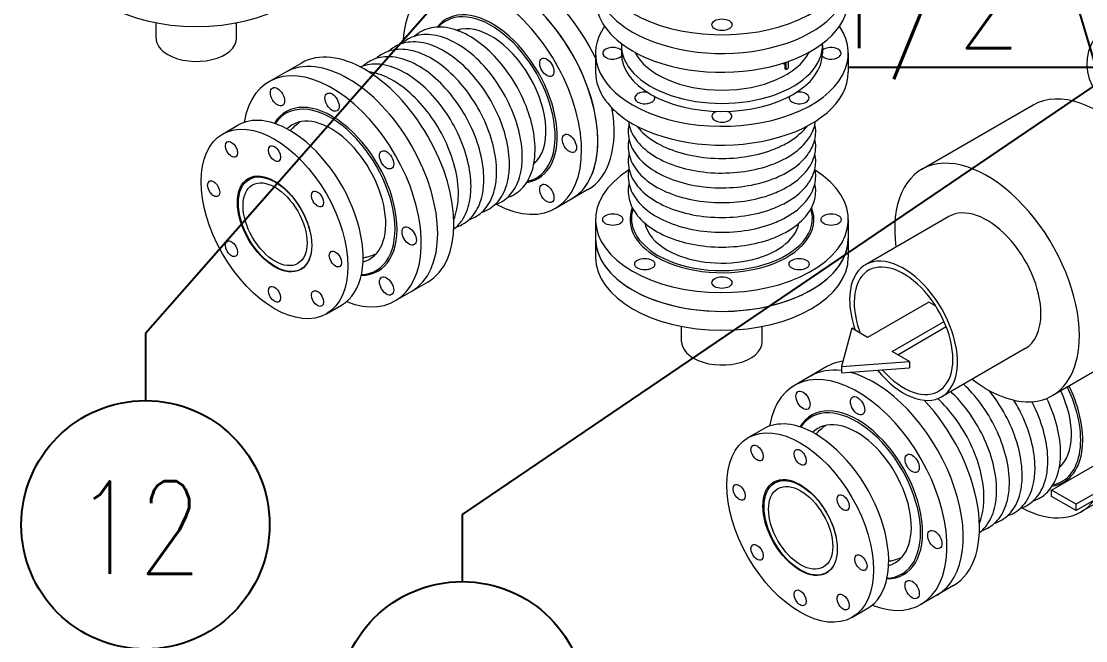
# Model space of a CAD drawing. Header units: millimetres. Extents: x -312439 to 477422, y -331570 to 212570.
# Drawn here: x 345370 to 346809, y 154382 to 155219 of the extents above; entities that cross this region are included whole.
import ezdxf

# ---------------------------------------------------------------- set-up
doc = ezdxf.new("R2010")
doc.units = ezdxf.units.MM
doc.layers.add('ARCONDTEXTO', color=4, linetype='Continuous')
doc.layers.add('TEXTO FORMATO', color=4, linetype='Continuous')
doc.styles.add('ROMAND', font='ROMAND.SHX')
doc.styles.add('ROMANS', font='romans.shx', dxfattribs={"height": 187.5})
doc.dimstyles.new('1-50 (MILIMETRO)', dxfattribs={"dimscale": 0, "dimtxt": 125, "dimasz": 125, "dimexe": 100, "dimexo": 100, "dimgap": 50, "dimtad": 0, "dimdec": 0, "dimzin": 0, "dimdsep": 46, "dimtxsty": 'ROMAND', "dimcen": -390, "dimclrd": 1, "dimclre": 1, "dimclrt": 3, "dimadec": 0, "dimazin": 0, "dimtfac": 1, "dimtdec": 0, "dimtix": 1, "dimtmove": 2, "dimatfit": 2, "dimfxl": 1, "dimtvp": 1, "dimtolj": 1, "dimtzin": 0, "dimarcsym": 0})

msp = doc.modelspace()

# ---------------------------------------------------------------- linework, layer by layer
at = {"color": 5, "linetype": 'Continuous', "lineweight": 0, "extrusion": (4.44089e-16, 0.816497, 0.57735)}
for p, q in [((345552.697, 155196.009), (345552.697, 155216.809)), ((345661.577, 155196.009), (345661.577, 155216.809)), ((345963.964, 155207.967), (345960.717, 155206.092)), ((346181.647, 155186.34), (346181.647, 155175.527)), ((346453.54, 155186.34), (346453.54, 155175.527)), ((346146.742, 155175.527), (346146.742, 155150.127)), ((346488.445, 155175.527), (346488.445, 155150.127)), ((345749.086, 155162.396), (345705.092, 155136.996)), ((346401.545, 155161.043), (346399.943, 155161.968)), ((346402.759, 155161.69), (346402.759, 155154.795)), ((346404.359, 155153.872), (346404.359, 155162.569)), ((346407.208, 155164.214), (346407.208, 155155.517)), ((346404.359, 155153.872), (346402.759, 155154.795)), ((346738.133, 155105.575), (346587.669, 155018.704)), ((345642.675, 155066.455), (345663.287, 155078.355)), ((346066.842, 155029.776), (346063.595, 155027.901)), ((345678.531, 155005.201), (345686.058, 155009.546)), ((346136.444, 154991.472), (346092.45, 154966.072)), ((346624.411, 154955.065), (346511.576, 154889.919)), ((346146.742, 154950.927), (346146.742, 154900.127)), ((346214.715, 154941.252), (346214.715, 154945.001)), ((346420.472, 154941.252), (346420.472, 154945.001)), ((346488.445, 154950.927), (346488.445, 154900.127)), ((345748.525, 154883.967), (345751.445, 154885.653)), ((345919.938, 154866.472), (345875.944, 154841.072)), ((345782.909, 154823.563), (345803.52, 154835.463)), ((346263.154, 154785.827), (346263.154, 154806.627)), ((346372.033, 154785.827), (346372.033, 154806.627)), ((346727.474, 154776.555), (346614.639, 154711.41)), ((346854.226, 154764.883), (346764.216, 154712.916)), ((346459.542, 154752.214), (346415.548, 154726.814)), ((346353.132, 154656.272), (346373.743, 154668.172)), ((346777.299, 154619.594), (346774.052, 154617.719)), ((346388.988, 154595.018), (346396.514, 154599.364)), ((346846.901, 154581.29), (346802.907, 154555.89)), ((346458.982, 154473.785), (346461.901, 154475.47)), ((346630.394, 154456.29), (346586.4, 154430.89)), ((346493.365, 154413.381), (346513.977, 154425.281))]:
    msp.add_line(p, q, dxfattribs=at)
at = {"color": 4, "linetype": 'Continuous', "lineweight": 0, "extrusion": (4.44089e-16, 0.816497, 0.57735)}
for p, q in [((346597.08, 154839.456), (346514.531, 154791.796)), ((346606.616, 154833.951), (346597.08, 154839.456)), ((346547.747, 154772.619), (346617.852, 154813.094)), ((346493.16, 154804.135), (346479.11, 154752.169)), ((346514.531, 154791.796), (346493.16, 154804.135)), ((346555.146, 154768.347), (346620.736, 154806.215)), ((346571.236, 154759.058), (346547.747, 154772.619)), ((346479.11, 154752.169), (346571.236, 154759.058)), ((346571.236, 154759.058), (346571.236, 154750.515)), ((346479.11, 154752.169), (346479.11, 154743.625)), ((346479.11, 154743.625), (346571.236, 154750.515))]:
    msp.add_line(p, q, dxfattribs=at)
at = {"color": 1, "linetype": 'Continuous', "lineweight": 0, "extrusion": (4.44089e-16, 0.816497, 0.57735)}
for p, q in [((346763.256, 154585.398), (346845.806, 154633.058)), ((346879.022, 154613.88), (346796.473, 154566.221)), ((346879.022, 154605.337), (346796.473, 154557.677)), ((346763.256, 154576.855), (346763.256, 154585.398)), ((346796.473, 154566.221), (346763.256, 154585.398)), ((346796.473, 154557.677), (346763.256, 154576.855)), ((346796.473, 154557.677), (346796.473, 154566.221))]:
    msp.add_line(p, q, dxfattribs=at)
at = {"color": 5, "linetype": 'Continuous', "lineweight": 0}
for centre, major_axis, ratio, start_param, end_param in [((346317.593, 155299.327), (-170.852, 0), 0.57735027, 0.78539816, 3.66846405), ((345607.137, 155310.309), (-170.852, 0), 0.57735027, 0, 3.14159265), ((346029.021, 155126.734), (85.426, -147.962), 0.57735027, 0, 3.14159265), ((346007.024, 155114.034), (-85.426, 147.962), 0.57735027, 2.40088063, 7.02389733), ((346051.018, 155139.434), (-85.426, 147.962), 0.57735027, 4.58314934, 5.49778714), ((346317.593, 155273.927), (-170.852, 0), 0.57735027, 0, 0.78539816), ((346317.593, 155273.927), (170.852, 0), 0.57735027, 3.14159265, 3.92699082), ((346317.593, 155273.927), (-170.852, 0), 0.57735027, 0.78539816, 3.14159265), ((346317.593, 155273.927), (170.852, 0), 0.57735027, 3.92699082, 6.28318531), ((346029.021, 155126.734), (-85.426, 147.962), 0.57735027, 3.14159265, 5.49778714), ((346317.593, 155248.527), (170.852, 0), 0.57735027, 3.14159265, 3.92699082), ((346317.593, 155248.527), (170.852, 0), 0.57735027, 3.92699082, 6.28318531), ((346007.024, 155114.034), (-62.156, 107.657), 0.57735027, 2.91551375, 6.50926421), ((346005.639, 155113.234), (61.176, -105.96), 0.57735027, 6.09968131, 9.60828196), ((346981.488, 155161.127), (-170.852, 0), 0.57735027, 5.52720378, 7.06789303), ((346005.639, 155113.234), (52.358, -90.686), 0.57735027, 0.10748611, 3.03410655), ((346317.593, 155175.527), (170.852, 0), 0.57735027, 2.76255435, 3.92699082), ((346317.593, 155175.527), (170.852, 0), 0.57735027, 3.92699082, 6.66222361), ((345607.137, 155196.009), (54.44, 0), 0.57735027, 3.14159265, 3.92699082), ((345607.137, 155196.009), (54.44, 0), 0.57735027, 3.92699082, 6.28318531), ((345834.512, 155014.434), (85.426, -147.962), 0.57735027, 0, 3.14159265), ((346170.012, 155175.527), (13.595, 0), 0.57735027, 0.78539816, 5.76390567), ((346317.593, 155186.34), (-135.947, 0), 0.57735027, 6.25269826, 9.45526501), ((345812.515, 155001.734), (85.426, -147.962), 0.57735027, 0, 3.14159265), ((346170.012, 155175.527), (13.595, 0), 0.57735027, 0.543593, 0.78539816), ((346317.593, 155175.527), (-135.947, 0), 0.57735027, 0, 3.14159265), ((346317.593, 155196.499), (-122.474, 0), 0.57735027, 0.27857257, 2.86302008), ((346465.175, 155175.527), (13.595, 0), 0.57735027, 3.66087229, 7.06858347), ((346465.175, 155175.527), (13.595, 0), 0.57735027, 0.78539816, 2.59799965), ((345790.518, 154989.034), (-85.426, 147.962), 0.57735027, 2.51913722, 6.89266877), ((346317.593, 155220.595), (82.062, 183.423), 0.49566843, 4.61326574, 4.61414618), ((346316.899, 155220.996), (84.235, 188.281), 0.49566843, 4.61450446, 4.62476086), ((346316.899, 155214.709), (125.718, 0), 0.57735027, 5.45105198, 5.48175802), ((346316.899, 155206.012), (125.718, 0), 0.57735027, 5.48175802, 5.51381627), ((346316.899, 155214.709), (125.718, 0), 0.57735027, 5.51381627, 5.52924603), ((346317.593, 155150.127), (-170.852, 0), 0.57735027, 0, 0.78539816), ((346317.593, 155150.127), (-170.852, 0), 0.57735027, 0.78539816, 3.14159265), ((346213.237, 155115.277), (13.595, 0), 0.57735027, 1.3046778, 6.54930384), ((346421.949, 155115.277), (13.595, 0), 0.57735027, 2.87547412, 7.06858347), ((346421.949, 155115.277), (13.595, 0), 0.57735027, 0.78539816, 1.83691486), ((346826.407, 154952.681), (88.273, -152.894), 0.57735027, 0.78539816, 3.14159265), ((345790.518, 154989.034), (-62.156, 107.657), 0.57735027, 2.82283109, 6.58897491), ((345789.132, 154988.234), (61.176, -105.96), 0.57735027, 5.99359156, 9.70107507), ((346051.018, 155139.434), (-85.426, 147.962), 0.57735027, 3.14159265, 4.14473726), ((345733.403, 154956.909), (-70.117, 121.446), 0.57735027, 5.49778714, 6.28318531), ((345789.132, 154988.234), (52.358, -90.686), 0.57735027, 6.12241716, 9.57224947), ((346317.593, 155090.32), (13.595, 0), 0.57735027, 2.09007596, 7.06858347), ((346317.593, 155090.32), (13.595, 0), 0.57735027, 0.78539816, 1.05151669), ((345733.403, 154956.909), (-70.117, 121.446), 0.57735027, 3.14159265, 5.49778714), ((346675.943, 154865.81), (88.273, -152.894), 0.57735027, 0.78539816, 4.08902848), ((346317.593, 154950.927), (-170.852, 0), 0.57735027, 5.54247328, 7.06858347), ((346317.593, 154950.927), (-170.852, 0), 0.57735027, 0.78539816, 3.88230468), ((346317.593, 154950.927), (-124.312, 0), 0.57735027, 6.0571064, 7.06858347), ((346317.593, 154952.527), (122.352, 0), 0.57735027, 2.95808865, 3.92699082), ((346317.593, 154950.927), (-124.312, 0), 0.57735027, 0.78539816, 3.36767156), ((346317.593, 154952.527), (122.352, 0), 0.57735027, 3.92699082, 6.46668931), ((346675.943, 154865.81), (51.531, -89.255), 0.57735027, 0.78539816, 3.14159265), ((346317.593, 154952.527), (104.716, 0), 0.57735027, 3.24907876, 3.92699082), ((346317.593, 154952.527), (104.716, 0), 0.57735027, 3.92699082, 6.1756992), ((346317.593, 154925.527), (170.852, 0), 0.57735027, 3.14159265, 3.92699082), ((346317.593, 154925.527), (-170.852, 0), 0.57735027, 0, 3.14159265), ((346317.593, 154925.527), (170.852, 0), 0.57735027, 3.92699082, 6.28318531), ((346317.593, 154900.127), (-170.852, 0), 0.57735027, 0, 3.14159265), ((346563.108, 154800.665), (-51.531, 89.255), 0.57735027, 1.85246769, 7.06858347), ((346563.108, 154800.665), (-47.177, 81.713), 0.57735027, 1.91049968, 7.06858347), ((346563.108, 154800.665), (-51.531, 89.255), 0.57735027, 0.78539816, 1.23951318), ((346563.108, 154800.665), (-47.177, 81.713), 0.57735027, 0.78539816, 1.28508611), ((346675.943, 154865.81), (51.531, -89.255), 0.57735027, 0, 0.78539816), ((346317.593, 154785.827), (54.44, 0), 0.57735027, 3.14159265, 3.92699082), ((346317.593, 154785.827), (54.44, 0), 0.57735027, 3.92699082, 6.28318531), ((346675.943, 154865.81), (88.273, -152.894), 0.57735027, 5.33574948, 7.06858347), ((346500.974, 154578.852), (-85.426, 147.962), 0.57735027, 2.51913722, 6.89266877), ((346544.968, 154604.252), (85.426, -147.962), 0.57735027, 2.91319563, 3.14159265), ((346522.971, 154591.552), (85.426, -147.962), 0.57735027, 2.72774127, 3.14159265), ((346522.971, 154591.552), (85.426, -147.962), 0.57735027, 0, 2.62345677), ((346717.481, 154703.852), (-62.156, 107.657), 0.57735027, 2.91551375, 4.58723104), ((346716.095, 154703.052), (61.176, -105.96), 0.57735027, 6.09968131, 7.72680837), ((346716.095, 154703.052), (52.358, -90.686), 0.57735027, 0.10748611, 1.42205678), ((346500.974, 154578.852), (-62.156, 107.657), 0.57735027, 2.82283109, 6.58897491), ((346499.589, 154578.052), (61.176, -105.96), 0.57735027, 5.99359156, 9.70107507), ((346544.968, 154604.252), (85.426, -147.962), 0.57735027, 0, 1.96685452), ((346443.86, 154546.727), (-70.117, 121.446), 0.57735027, 5.49778714, 6.28318531), ((346499.589, 154578.052), (52.358, -90.686), 0.57735027, 6.12241716, 9.57224947), ((346443.86, 154546.727), (-70.117, 121.446), 0.57735027, 3.14159265, 5.49778714), ((346717.481, 154703.852), (-85.426, 147.962), 0.57735027, 2.40088063, 3.37832565)]:
    msp.add_ellipse(centre, major_axis=major_axis, ratio=ratio, start_param=start_param, end_param=end_param, dxfattribs=at)
for centre, major_axis in [((346317.593, 155214.12), (-13.595, 0)), ((346080.815, 155156.637), (-6.797, 11.773)), ((345716.727, 155116.844), (-6.797, 11.773)), ((345790.518, 155109.534), (-6.797, 11.773)), ((345712.792, 154945.009), (70.117, -121.446)), ((345654.617, 155045.772), (5.818, -10.076)), ((346111.38, 155053.784), (-6.797, 11.773)), ((345712.792, 155040.009), (-5.818, 10.076)), ((345864.309, 155031.637), (-6.797, 11.773)), ((345712.792, 154945.009), (-35.518, 61.518)), ((345713.528, 154944.584), (-34.997, 60.617)), ((345630.52, 154992.509), (5.818, -10.076)), ((345713.528, 154944.584), (-30.643, 53.075)), ((346080.815, 154986.224), (-6.797, 11.773)), ((345770.967, 154978.597), (-5.818, 10.076)), ((346170.012, 154950.927), (-13.595, 0)), ((346465.175, 154950.927), (-13.595, 0)), ((345894.874, 154928.784), (-6.797, 11.773)), ((345654.617, 154911.421), (5.818, -10.076)), ((345795.064, 154897.509), (-5.818, 10.076)), ((346213.237, 154890.677), (-13.595, 0)), ((346421.949, 154890.677), (-13.595, 0)), ((345864.309, 154861.224), (-6.797, 11.773)), ((346317.593, 154865.72), (-13.595, 0)), ((345712.792, 154850.009), (5.818, -10.076)), ((345770.967, 154844.246), (5.818, -10.076)), ((346427.183, 154706.661), (-6.797, 11.773)), ((346500.974, 154699.352), (-6.797, 11.773)), ((346423.249, 154534.827), (70.117, -121.446)), ((346365.073, 154635.589), (5.818, -10.076)), ((346423.249, 154629.827), (-5.818, 10.076)), ((346574.765, 154621.455), (-6.797, 11.773)), ((346340.976, 154582.327), (5.818, -10.076)), ((346423.249, 154534.827), (-35.518, 61.518)), ((346423.985, 154534.402), (-34.997, 60.617)), ((346423.985, 154534.402), (-30.643, 53.075)), ((346481.424, 154568.414), (-5.818, 10.076)), ((346605.33, 154518.602), (-6.797, 11.773)), ((346365.073, 154501.239), (5.818, -10.076)), ((346505.521, 154487.327), (-5.818, 10.076)), ((346574.765, 154451.042), (-6.797, 11.773)), ((346423.249, 154439.827), (5.818, -10.076)), ((346481.424, 154434.064), (5.818, -10.076))]:
    msp.add_ellipse(centre, major_axis=major_axis, ratio=0.57735027, dxfattribs=at)
for points, knots in [([(346047.688, 155035.469), (346047.688, 155046.825), (346046.067, 155058.975), (346039.842, 155083.679), (346035.246, 155096.228), (346023.579, 155120.483), (346016.519, 155132.188), (346000.618, 155153.638), (345991.78, 155163.378), (345973.129, 155179.936), (345963.316, 155186.744), (345943.611, 155196.641), (345933.712, 155199.733), (345915.039, 155201.581), (345906.221, 155200.46), (345893.372, 155195.151), (345888.779, 155192.232), (345884.753, 155188.569)], [0, 0, 0, 0, 0.32816351, 0.32816351, 0.65548399, 0.65548399, 0.98174571, 0.98174571, 1.30813582, 1.30813582, 1.63575105, 1.63575105, 1.96354502, 1.96354502, 2.27981164, 2.27981164, 2.48136529, 2.48136529, 2.48136529, 2.48136529]), ([(346065.009, 155045.469), (346065.009, 155056.825), (346063.387, 155068.975), (346057.162, 155093.679), (346052.566, 155106.228), (346040.9, 155130.483), (346033.84, 155142.188), (346017.938, 155163.638), (346009.1, 155173.378), (345990.449, 155189.936), (345980.637, 155196.744), (345960.932, 155206.641), (345951.032, 155209.733), (345932.359, 155211.581), (345923.541, 155210.46), (345910.692, 155205.151), (345906.099, 155202.232), (345902.073, 155198.569)], [0, 0, 0, 0, 0.32816351, 0.32816351, 0.65548399, 0.65548399, 0.98174571, 0.98174571, 1.30813582, 1.30813582, 1.63575105, 1.63575105, 1.96354502, 1.96354502, 2.27981164, 2.27981164, 2.48136529, 2.48136529, 2.48136529, 2.48136529]), ([(346030.368, 155025.469), (346030.368, 155036.825), (346028.746, 155048.975), (346022.521, 155073.679), (346017.925, 155086.228), (346006.259, 155110.483), (345999.199, 155122.188), (345983.297, 155143.638), (345974.459, 155153.378), (345955.808, 155169.936), (345945.996, 155176.744), (345926.29, 155186.641), (345916.391, 155189.733), (345897.718, 155191.581), (345888.9, 155190.46), (345876.051, 155185.151), (345871.458, 155182.232), (345867.432, 155178.569)], [0, 0, 0, 0, 0.32816351, 0.32816351, 0.65548399, 0.65548399, 0.98174571, 0.98174571, 1.30813582, 1.30813582, 1.63575105, 1.63575105, 1.96354502, 1.96354502, 2.27981164, 2.27981164, 2.48136529, 2.48136529, 2.48136529, 2.48136529]), ([(345995.727, 155005.469), (345995.727, 155016.825), (345994.105, 155028.975), (345987.88, 155053.679), (345983.284, 155066.228), (345971.618, 155090.483), (345964.558, 155102.188), (345948.656, 155123.638), (345939.818, 155133.378), (345921.167, 155149.936), (345911.355, 155156.744), (345891.649, 155166.641), (345881.75, 155169.733), (345863.077, 155171.581), (345854.259, 155170.46), (345841.41, 155165.151), (345836.817, 155162.232), (345832.791, 155158.569)], [0, 0, 0, 0, 0.32816351, 0.32816351, 0.65548399, 0.65548399, 0.98174571, 0.98174571, 1.30813582, 1.30813582, 1.63575105, 1.63575105, 1.96354502, 1.96354502, 2.27981164, 2.27981164, 2.48136529, 2.48136529, 2.48136529, 2.48136529]), ([(346013.047, 155015.469), (346013.047, 155026.825), (346011.426, 155038.975), (346005.201, 155063.679), (346000.605, 155076.228), (345988.938, 155100.483), (345981.878, 155112.188), (345965.977, 155133.638), (345957.139, 155143.378), (345938.488, 155159.936), (345928.675, 155166.744), (345908.97, 155176.641), (345899.071, 155179.733), (345880.398, 155181.581), (345871.58, 155180.46), (345858.731, 155175.151), (345854.138, 155172.232), (345850.111, 155168.569)], [0, 0, 0, 0, 0.32816351, 0.32816351, 0.65548399, 0.65548399, 0.98174571, 0.98174571, 1.30813582, 1.30813582, 1.63575105, 1.63575105, 1.96354502, 1.96354502, 2.27981164, 2.27981164, 2.48136529, 2.48136529, 2.48136529, 2.48136529]), ([(345978.406, 154995.469), (345978.406, 155006.825), (345976.785, 155018.975), (345970.56, 155043.679), (345965.964, 155056.228), (345954.297, 155080.483), (345947.237, 155092.188), (345931.336, 155113.638), (345922.498, 155123.378), (345903.847, 155139.936), (345894.034, 155146.744), (345874.329, 155156.641), (345864.43, 155159.733), (345845.757, 155161.581), (345836.939, 155160.46), (345828.987, 155157.174), (345828.883, 155157.131), (345828.779, 155157.087)], [0, 0, 0, 0, 0.32816351, 0.32816351, 0.65548399, 0.65548399, 0.98174571, 0.98174571, 1.30813582, 1.30813582, 1.63575105, 1.63575105, 1.96354502, 1.96354502, 2.27981164, 2.27981164, 2.28401584, 2.28401584, 2.28401584, 2.28401584]), ([(345961.335, 154985.529), (345961.335, 154996.905), (345959.71, 155009.074), (345953.473, 155033.812), (345948.869, 155046.376), (345937.184, 155070.659), (345930.113, 155082.375), (345914.187, 155103.843), (345905.336, 155113.591), (345886.655, 155130.161), (345876.826, 155136.972), (345857.903, 155146.458), (345848.811, 155149.432), (345840.016, 155150.611)], [0, 0, 0, 0, 0.32834736, 0.32834736, 0.65583782, 0.65583782, 0.98224611, 0.98224611, 1.30878744, 1.30878744, 1.63658278, 1.63658278, 1.9373305, 1.9373305, 1.9373305, 1.9373305]), ([(346191.186, 155083.765), (346191.65, 155080.059), (346192.561, 155076.387), (346196.783, 155065.025), (346201.653, 155057.682), (346215.041, 155043.975), (346223.793, 155037.695), (346244.202, 155027.056), (346255.909, 155022.733), (346280.957, 155016.514), (346294.288, 155014.612), (346321.25, 155013.379), (346334.876, 155014.041), (346361.12, 155017.864), (346373.734, 155021.026), (346392.653, 155028.085), (346399.62, 155031.33), (346405.965, 155034.993)], [3.99916947, 3.99916947, 3.99916947, 3.99916947, 4.1383608, 4.1383608, 4.44043772, 4.44043772, 4.76340526, 4.76340526, 5.09164712, 5.09164712, 5.41874426, 5.41874426, 5.74494249, 5.74494249, 6.07146428, 6.07146428, 6.28318531, 6.28318531, 6.28318531, 6.28318531]), ([(346405.965, 155034.993), (346415.799, 155040.671), (346424.139, 155047.355), (346436.721, 155062.119), (346441.053, 155070.188), (346443.472, 155080.321), (346443.785, 155082.04), (346444.001, 155083.765)], [0, 0, 0, 0, 0.328163505, 0.328163505, 0.648411862, 0.648411862, 0.713219509, 0.713219509, 0.713219509, 0.713219509]), ([(345734.138, 155070.982), (345735.104, 155072.135), (345736.116, 155073.264), (345739.202, 155076.466), (345741.398, 155078.458), (345744.918, 155081.222), (345746.132, 155082.108), (345747.379, 155082.95)], [3.719249102, 3.719249102, 3.719249102, 3.719249102, 3.762275347, 3.762275347, 3.844633082, 3.844633082, 3.886005703, 3.886005703, 3.886005703, 3.886005703]), ([(346191.908, 155079.55), (346191.665, 155078.431), (346191.461, 155077.307), (346190.175, 155068.358), (346191.078, 155060.376), (346196.783, 155045.025), (346201.653, 155037.682), (346215.041, 155023.975), (346223.793, 155017.695), (346244.202, 155007.056), (346255.909, 155002.733), (346280.957, 154996.514), (346294.288, 154994.612), (346321.25, 154993.379), (346334.876, 154994.041), (346361.12, 154997.864), (346373.734, 155001.026), (346392.653, 155008.085), (346399.62, 155011.33), (346405.965, 155014.993)], [3.80182001, 3.80182001, 3.80182001, 3.80182001, 3.84420963, 3.84420963, 4.1383608, 4.1383608, 4.44043772, 4.44043772, 4.76340526, 4.76340526, 5.09164712, 5.09164712, 5.41874426, 5.41874426, 5.74494249, 5.74494249, 6.07146428, 6.07146428, 6.28318531, 6.28318531, 6.28318531, 6.28318531]), ([(346202.412, 155077.271), (346204.1, 155075.083), (346205.952, 155072.957), (346214.879, 155063.797), (346223.634, 155057.503), (346244.057, 155046.838), (346255.775, 155042.503), (346280.849, 155036.264), (346294.194, 155034.356), (346321.187, 155033.112), (346334.829, 155033.771), (346361.107, 155037.592), (346373.737, 155040.755), (346392.693, 155047.823), (346399.677, 155051.075), (346406.038, 155054.747)], [4.34585481, 4.34585481, 4.34585481, 4.34585481, 4.43949986, 4.43949986, 4.76247371, 4.76247371, 5.09090297, 5.09090297, 5.41816927, 5.41816927, 5.74451372, 5.74451372, 6.07118729, 6.07118729, 6.28318531, 6.28318531, 6.28318531, 6.28318531]), ([(346405.965, 155014.993), (346415.799, 155020.671), (346424.139, 155027.355), (346436.721, 155042.119), (346441.053, 155050.188), (346444.712, 155065.514), (346444.786, 155072.632), (346443.278, 155079.55)], [0, 0, 0, 0, 0.328163505, 0.328163505, 0.648411862, 0.648411862, 0.910568967, 0.910568967, 0.910568967, 0.910568967]), ([(346406.038, 155054.747), (346415.889, 155060.435), (346424.247, 155067.133), (346431.371, 155075.497), (346432.086, 155076.379), (346432.774, 155077.271)], [0, 0, 0, 0, 0.328347356, 0.328347356, 0.36653417, 0.36653417, 0.36653417, 0.36653417]), ([(346191.908, 155059.55), (346191.665, 155058.431), (346191.461, 155057.307), (346190.175, 155048.358), (346191.078, 155040.376), (346196.783, 155025.025), (346201.653, 155017.682), (346215.041, 155003.975), (346223.793, 154997.695), (346244.202, 154987.056), (346255.909, 154982.733), (346280.957, 154976.514), (346294.288, 154974.612), (346321.25, 154973.379), (346334.876, 154974.041), (346361.12, 154977.864), (346373.734, 154981.026), (346392.653, 154988.085), (346399.62, 154991.33), (346405.965, 154994.993)], [3.80182001, 3.80182001, 3.80182001, 3.80182001, 3.84420963, 3.84420963, 4.1383608, 4.1383608, 4.44043772, 4.44043772, 4.76340526, 4.76340526, 5.09164712, 5.09164712, 5.41874426, 5.41874426, 5.74494249, 5.74494249, 6.07146428, 6.07146428, 6.28318531, 6.28318531, 6.28318531, 6.28318531]), ([(346405.965, 154994.993), (346415.799, 155000.671), (346424.139, 155007.355), (346436.721, 155022.119), (346441.053, 155030.188), (346444.712, 155045.514), (346444.786, 155052.632), (346443.278, 155059.55)], [0, 0, 0, 0, 0.328163505, 0.328163505, 0.648411862, 0.648411862, 0.910568967, 0.910568967, 0.910568967, 0.910568967]), ([(346027.758, 154980.876), (346030.381, 154981.714), (346032.913, 154982.77), (346042.263, 154987.679), (346048.211, 154993.082), (346057.67, 155006.876), (346061.074, 155015.376), (346064.352, 155031.311), (346065.009, 155038.229), (346065.009, 155045.469)], [5.37261634, 5.37261634, 5.37261634, 5.37261634, 5.474589709, 5.474589709, 5.767211043, 5.767211043, 6.073965029, 6.073965029, 6.283185307, 6.283185307, 6.283185307, 6.283185307]), ([(346010.438, 154970.876), (346013.061, 154971.714), (346015.593, 154972.77), (346024.943, 154977.679), (346030.891, 154983.082), (346040.35, 154996.876), (346043.754, 155005.376), (346047.032, 155021.311), (346047.688, 155028.229), (346047.688, 155035.469)], [5.37261634, 5.37261634, 5.37261634, 5.37261634, 5.474589709, 5.474589709, 5.767211043, 5.767211043, 6.073965029, 6.073965029, 6.283185307, 6.283185307, 6.283185307, 6.283185307]), ([(346191.908, 155039.55), (346191.665, 155038.431), (346191.461, 155037.307), (346190.175, 155028.358), (346191.078, 155020.376), (346196.783, 155005.025), (346201.653, 154997.682), (346215.041, 154983.975), (346223.793, 154977.695), (346244.202, 154967.056), (346255.909, 154962.733), (346280.957, 154956.514), (346294.288, 154954.612), (346321.25, 154953.379), (346334.876, 154954.041), (346361.12, 154957.864), (346373.734, 154961.026), (346392.653, 154968.085), (346399.62, 154971.33), (346405.965, 154974.993)], [3.80182001, 3.80182001, 3.80182001, 3.80182001, 3.84420963, 3.84420963, 4.1383608, 4.1383608, 4.44043772, 4.44043772, 4.76340526, 4.76340526, 5.09164712, 5.09164712, 5.41874426, 5.41874426, 5.74494249, 5.74494249, 6.07146428, 6.07146428, 6.28318531, 6.28318531, 6.28318531, 6.28318531]), ([(346405.965, 154974.993), (346415.799, 154980.671), (346424.139, 154987.355), (346436.721, 155002.119), (346441.053, 155010.188), (346444.712, 155025.514), (346444.786, 155032.632), (346443.278, 155039.55)], [0, 0, 0, 0, 0.328163505, 0.328163505, 0.648411862, 0.648411862, 0.910568967, 0.910568967, 0.910568967, 0.910568967]), ([(345975.796, 154950.876), (345978.42, 154951.714), (345980.952, 154952.77), (345990.302, 154957.679), (345996.25, 154963.082), (346005.709, 154976.876), (346009.112, 154985.376), (346012.391, 155001.311), (346013.047, 155008.229), (346013.047, 155015.469)], [5.37261634, 5.37261634, 5.37261634, 5.37261634, 5.474589709, 5.474589709, 5.767211043, 5.767211043, 6.073965029, 6.073965029, 6.283185307, 6.283185307, 6.283185307, 6.283185307]), ([(345993.117, 154960.876), (345995.74, 154961.714), (345998.272, 154962.77), (346007.622, 154967.679), (346013.57, 154973.082), (346023.029, 154986.876), (346026.433, 154995.376), (346029.711, 155011.311), (346030.368, 155018.229), (346030.368, 155025.469)], [5.37261634, 5.37261634, 5.37261634, 5.37261634, 5.474589709, 5.474589709, 5.767211043, 5.767211043, 6.073965029, 6.073965029, 6.283185307, 6.283185307, 6.283185307, 6.283185307]), ([(346191.908, 155019.55), (346191.665, 155018.431), (346191.461, 155017.307), (346190.175, 155008.358), (346191.078, 155000.376), (346196.783, 154985.025), (346201.653, 154977.682), (346215.041, 154963.975), (346223.793, 154957.695), (346244.202, 154947.056), (346255.909, 154942.733), (346280.957, 154936.514), (346294.288, 154934.612), (346321.25, 154933.379), (346334.876, 154934.041), (346361.12, 154937.864), (346373.734, 154941.026), (346392.653, 154948.085), (346399.62, 154951.33), (346405.965, 154954.993)], [3.80182001, 3.80182001, 3.80182001, 3.80182001, 3.84420963, 3.84420963, 4.1383608, 4.1383608, 4.44043772, 4.44043772, 4.76340526, 4.76340526, 5.09164712, 5.09164712, 5.41874426, 5.41874426, 5.74494249, 5.74494249, 6.07146428, 6.07146428, 6.28318531, 6.28318531, 6.28318531, 6.28318531]), ([(346405.965, 154954.993), (346415.799, 154960.671), (346424.139, 154967.355), (346436.721, 154982.119), (346441.053, 154990.188), (346444.712, 155005.514), (346444.786, 155012.632), (346443.278, 155019.55)], [0, 0, 0, 0, 0.328163505, 0.328163505, 0.648411862, 0.648411862, 0.910568967, 0.910568967, 0.910568967, 0.910568967]), ([(345958.476, 154940.876), (345961.099, 154941.714), (345963.631, 154942.77), (345972.981, 154947.679), (345978.929, 154953.082), (345988.388, 154966.876), (345991.792, 154975.376), (345995.07, 154991.311), (345995.727, 154998.229), (345995.727, 155005.469)], [5.37261634, 5.37261634, 5.37261634, 5.37261634, 5.474589709, 5.474589709, 5.767211043, 5.767211043, 6.073965029, 6.073965029, 6.283185307, 6.283185307, 6.283185307, 6.283185307]), ([(346191.908, 154999.55), (346191.665, 154998.431), (346191.461, 154997.307), (346190.175, 154988.358), (346191.078, 154980.376), (346196.783, 154965.025), (346201.653, 154957.682), (346215.041, 154943.975), (346223.793, 154937.695), (346244.202, 154927.056), (346255.909, 154922.733), (346280.957, 154916.514), (346294.288, 154914.612), (346321.25, 154913.379), (346334.876, 154914.041), (346361.12, 154917.864), (346373.734, 154921.026), (346392.653, 154928.085), (346399.62, 154931.33), (346405.965, 154934.993)], [3.80182001, 3.80182001, 3.80182001, 3.80182001, 3.84420963, 3.84420963, 4.1383608, 4.1383608, 4.44043772, 4.44043772, 4.76340526, 4.76340526, 5.09164712, 5.09164712, 5.41874426, 5.41874426, 5.74494249, 5.74494249, 6.07146428, 6.07146428, 6.28318531, 6.28318531, 6.28318531, 6.28318531]), ([(346405.965, 154934.993), (346415.799, 154940.671), (346424.139, 154947.355), (346436.721, 154962.119), (346441.053, 154970.188), (346444.712, 154985.514), (346444.786, 154992.632), (346443.278, 154999.55)], [0, 0, 0, 0, 0.328163505, 0.328163505, 0.648411862, 0.648411862, 0.910568967, 0.910568967, 0.910568967, 0.910568967]), ([(345955.186, 154938.142), (345959.406, 154941.338), (345963.114, 154945.277), (345971.068, 154956.876), (345974.471, 154965.376), (345977.75, 154981.311), (345978.406, 154988.229), (345978.406, 154995.469)], [5.569965798, 5.569965798, 5.569965798, 5.569965798, 5.767211043, 5.767211043, 6.073965029, 6.073965029, 6.283185307, 6.283185307, 6.283185307, 6.283185307]), ([(345955.197, 154951.112), (345956.961, 154955.399), (345958.342, 154960.002), (345960.677, 154971.339), (345961.335, 154978.273), (345961.335, 154985.529)], [5.916651137, 5.916651137, 5.916651137, 5.916651137, 6.073766391, 6.073766391, 6.283185307, 6.283185307, 6.283185307, 6.283185307]), ([(345850.282, 154904.716), (345848.929, 154904.058), (345847.555, 154903.45), (345843.401, 154901.783), (345840.578, 154900.877), (345836.018, 154899.745), (345834.287, 154899.392), (345832.562, 154899.109)], [0.826383277, 0.826383277, 0.826383277, 0.826383277, 0.867755899, 0.867755899, 0.950113634, 0.950113634, 1.000253251, 1.000253251, 1.000253251, 1.000253251]), ([(346706.183, 154595.287), (346706.183, 154606.642), (346704.561, 154618.793), (346698.337, 154643.497), (346693.741, 154656.045), (346682.074, 154680.301), (346675.014, 154692.006), (346660.046, 154712.197), (346652.337, 154720.898), (346644.223, 154728.49)], [0, 0, 0, 0, 0.32816351, 0.32816351, 0.65548399, 0.65548399, 0.98174571, 0.98174571, 1.26984001, 1.26984001, 1.26984001, 1.26984001]), ([(346688.863, 154585.287), (346688.863, 154596.642), (346687.241, 154608.793), (346681.016, 154633.497), (346676.42, 154646.045), (346664.754, 154670.301), (346657.694, 154682.006), (346642.725, 154702.197), (346635.016, 154710.898), (346626.902, 154718.49)], [0, 0, 0, 0, 0.32816351, 0.32816351, 0.65548399, 0.65548399, 0.98174571, 0.98174571, 1.26984001, 1.26984001, 1.26984001, 1.26984001]), ([(346723.504, 154605.287), (346723.504, 154616.642), (346721.882, 154628.793), (346715.657, 154653.497), (346711.061, 154666.045), (346699.395, 154690.301), (346692.335, 154702.006), (346682.51, 154715.259), (346680.585, 154717.735), (346678.616, 154720.15)], [0, 0, 0, 0, 0.32816351, 0.32816351, 0.65548399, 0.65548399, 0.98174571, 0.98174571, 1.05874203, 1.05874203, 1.05874203, 1.05874203]), ([(346775.465, 154635.287), (346775.465, 154646.642), (346773.844, 154658.793), (346767.619, 154683.497), (346763.023, 154696.045), (346757.011, 154708.545), (346756.841, 154708.896), (346756.669, 154709.247)], [0, 0, 0, 0, 0.328163505, 0.328163505, 0.655483987, 0.655483987, 0.664962533, 0.664962533, 0.664962533, 0.664962533]), ([(346671.792, 154575.347), (346671.792, 154586.722), (346670.166, 154598.891), (346663.93, 154623.63), (346659.325, 154636.194), (346647.64, 154660.476), (346640.569, 154672.193), (346625.498, 154692.509), (346617.682, 154701.307), (346609.454, 154708.966)], [0, 0, 0, 0, 0.32834736, 0.32834736, 0.65583782, 0.65583782, 0.98224611, 0.98224611, 1.27375617, 1.27375617, 1.27375617, 1.27375617]), ([(346740.824, 154615.287), (346740.824, 154626.642), (346739.203, 154638.793), (346732.978, 154663.497), (346728.382, 154676.045), (346719.472, 154694.57), (346716.064, 154700.836), (346712.361, 154706.904)], [0, 0, 0, 0, 0.328163505, 0.328163505, 0.655483987, 0.655483987, 0.827308525, 0.827308525, 0.827308525, 0.827308525]), ([(346758.145, 154625.287), (346758.145, 154636.642), (346756.523, 154648.793), (346750.298, 154673.497), (346745.702, 154686.045), (346738.794, 154700.408), (346737.687, 154702.611), (346736.541, 154704.796)], [0, 0, 0, 0, 0.328163505, 0.328163505, 0.655483987, 0.655483987, 0.715182061, 0.715182061, 0.715182061, 0.715182061]), ([(346444.594, 154660.8), (346445.56, 154661.953), (346446.573, 154663.082), (346449.658, 154666.284), (346451.854, 154668.276), (346455.375, 154671.04), (346456.589, 154671.925), (346457.835, 154672.768)], [3.719249102, 3.719249102, 3.719249102, 3.719249102, 3.762275347, 3.762275347, 3.844633082, 3.844633082, 3.886005703, 3.886005703, 3.886005703, 3.886005703]), ([(346720.894, 154560.694), (346723.517, 154561.531), (346726.049, 154562.588), (346735.399, 154567.497), (346741.347, 154572.9), (346750.806, 154586.694), (346754.21, 154595.194), (346757.488, 154611.129), (346758.145, 154618.047), (346758.145, 154625.287)], [5.37261634, 5.37261634, 5.37261634, 5.37261634, 5.474589709, 5.474589709, 5.767211043, 5.767211043, 6.073965029, 6.073965029, 6.283185307, 6.283185307, 6.283185307, 6.283185307]), ([(346738.214, 154570.694), (346740.838, 154571.531), (346743.37, 154572.588), (346752.72, 154577.497), (346758.668, 154582.9), (346768.127, 154596.694), (346771.53, 154605.194), (346774.809, 154621.129), (346775.465, 154628.047), (346775.465, 154635.287)], [5.37261634, 5.37261634, 5.37261634, 5.37261634, 5.474589709, 5.474589709, 5.767211043, 5.767211043, 6.073965029, 6.073965029, 6.283185307, 6.283185307, 6.283185307, 6.283185307]), ([(346703.573, 154550.694), (346706.197, 154551.531), (346708.729, 154552.588), (346718.079, 154557.497), (346724.027, 154562.9), (346733.486, 154576.694), (346736.889, 154585.194), (346740.168, 154601.129), (346740.824, 154608.047), (346740.824, 154615.287)], [5.37261634, 5.37261634, 5.37261634, 5.37261634, 5.474589709, 5.474589709, 5.767211043, 5.767211043, 6.073965029, 6.073965029, 6.283185307, 6.283185307, 6.283185307, 6.283185307]), ([(346668.932, 154530.694), (346671.556, 154531.531), (346674.088, 154532.588), (346683.438, 154537.497), (346689.386, 154542.9), (346698.845, 154556.694), (346702.248, 154565.194), (346705.527, 154581.129), (346706.183, 154588.047), (346706.183, 154595.287)], [5.37261634, 5.37261634, 5.37261634, 5.37261634, 5.474589709, 5.474589709, 5.767211043, 5.767211043, 6.073965029, 6.073965029, 6.283185307, 6.283185307, 6.283185307, 6.283185307]), ([(346686.253, 154540.694), (346688.876, 154541.531), (346691.408, 154542.588), (346700.758, 154547.497), (346706.706, 154552.9), (346716.165, 154566.694), (346719.569, 154575.194), (346722.847, 154591.129), (346723.504, 154598.047), (346723.504, 154605.287)], [5.37261634, 5.37261634, 5.37261634, 5.37261634, 5.474589709, 5.474589709, 5.767211043, 5.767211043, 6.073965029, 6.073965029, 6.283185307, 6.283185307, 6.283185307, 6.283185307]), ([(346665.643, 154527.96), (346669.863, 154531.156), (346673.57, 154535.095), (346681.524, 154546.694), (346684.928, 154555.194), (346688.206, 154571.129), (346688.863, 154578.047), (346688.863, 154585.287)], [5.569965798, 5.569965798, 5.569965798, 5.569965798, 5.767211043, 5.767211043, 6.073965029, 6.073965029, 6.283185307, 6.283185307, 6.283185307, 6.283185307]), ([(346665.653, 154540.93), (346667.417, 154545.217), (346668.798, 154549.82), (346671.133, 154561.157), (346671.792, 154568.091), (346671.792, 154575.347)], [5.916651137, 5.916651137, 5.916651137, 5.916651137, 6.073766391, 6.073766391, 6.283185307, 6.283185307, 6.283185307, 6.283185307]), ([(346560.739, 154494.534), (346559.386, 154493.876), (346558.012, 154493.267), (346553.858, 154491.601), (346551.034, 154490.695), (346546.474, 154489.563), (346544.744, 154489.209), (346543.019, 154488.927)], [0.826383277, 0.826383277, 0.826383277, 0.826383277, 0.867755899, 0.867755899, 0.950113634, 0.950113634, 1.000253251, 1.000253251, 1.000253251, 1.000253251])]:
    msp.add_open_spline(points, degree=3, knots=knots, dxfattribs=at)
msp.add_open_spline([(346171.341, 155099.134), (346170.762, 155098.636), (346170.181, 155098.14), (346169.6, 155097.645)], degree=3, dxfattribs=at)
at = {"layer": 'TEXTO FORMATO', "color": 1}
for centre in [(345538.29, 154538.423), (345966.312, 154293.947)]:
    msp.add_circle(centre, 167.835, dxfattribs=at)

# ---------------------------------------------------------------- texts
at = {"layer": 'ARCONDTEXTO', "linetype": 'Continuous', "lineweight": -3, "style": 'ROMANS', "width": 0.8}
msp.add_text('1/2"', height=125, dxfattribs=at).set_placement((346455.89, 155182.436))
at = {"layer": 'ARCONDTEXTO', "color": 3, "linetype": 'Continuous', "lineweight": -3, "style": 'ROMANS', "width": 0.8}
msp.add_text('12', height=125, dxfattribs=at).set_placement((345442.972, 154472.357))

# ---------------------------------------------------------------- leaders
at = {"layer": 'TEXTO FORMATO'}
for points in [[(346317.593, 155682.953), (345538.29, 154796.925), (345538.29, 154706.258)], [(346702.172, 155560.162), (346822.984, 155156.453), (346488.092, 155156.453)], [(347028.05, 155272.771), (345966.312, 154552.449), (345966.312, 154461.782)]]:
    msp.add_leader(points, dimstyle='1-50 (MILIMETRO)', override={"dimscale": 1}, dxfattribs=at)

doc.saveas('drawing.dxf')
